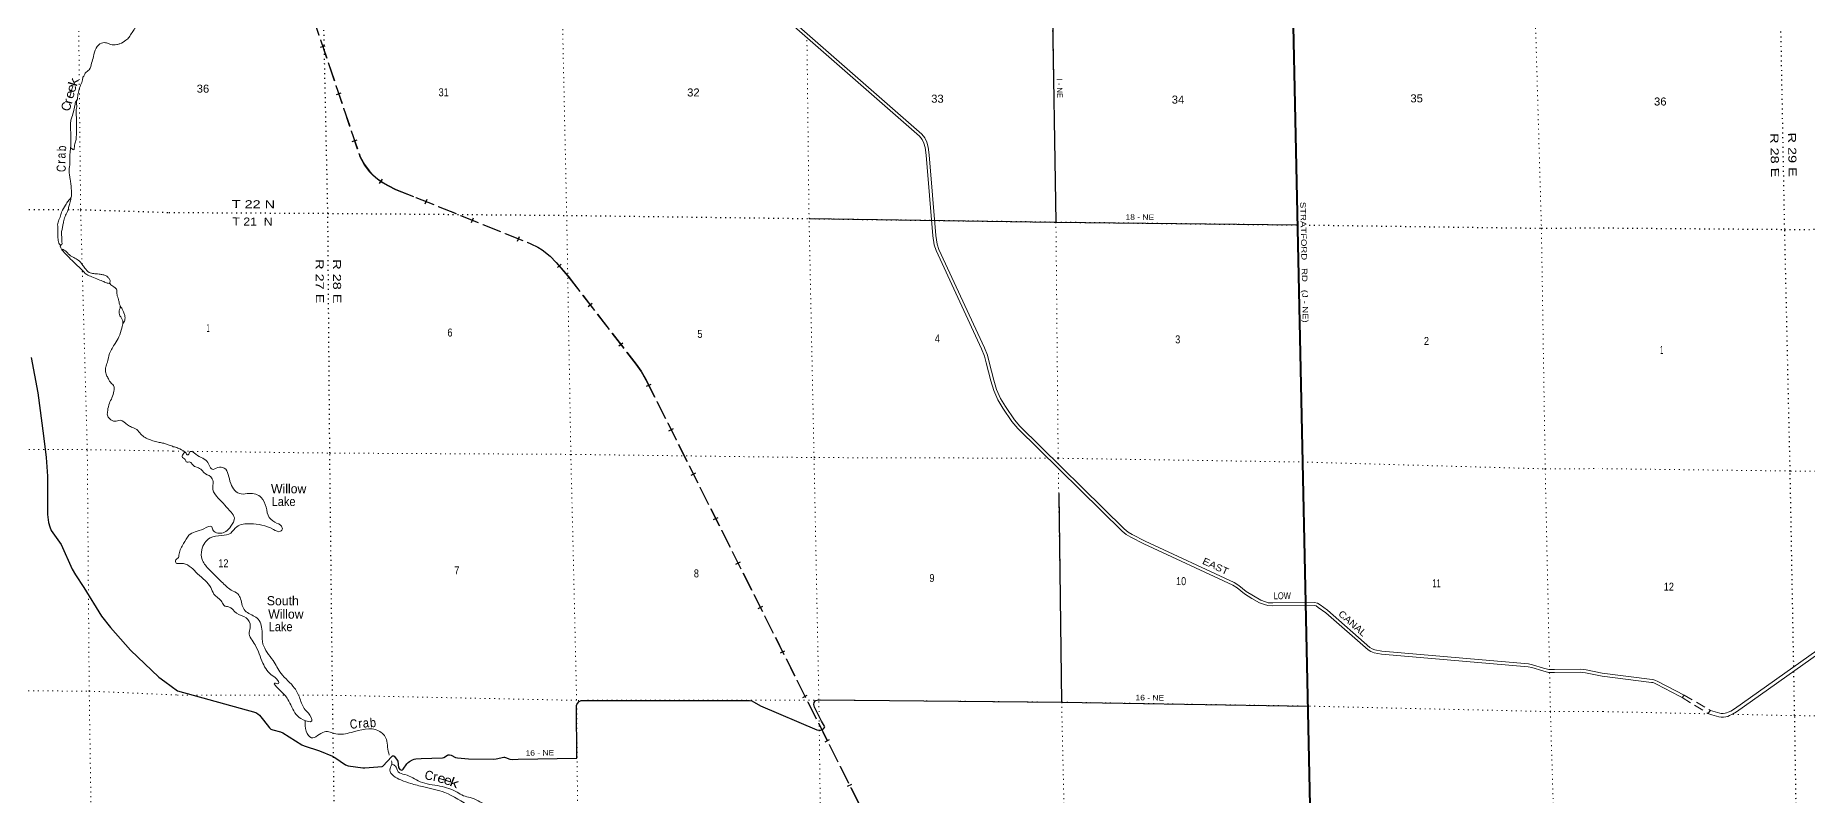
# Model space of a CAD drawing. Header units: feet. Extents: x 248627 to 501257, y -181930 to 5472.
# Drawn here: x 402043 to 440806, y -62704 to -46077 of the extents above; entities that cross this region are included whole.
import ezdxf
from ezdxf.enums import TextEntityAlignment as Align

# ---------------------------------------------------------------- set-up
doc = ezdxf.new("R2010")
doc.units = ezdxf.units.FT
doc.header["$LTSCALE"] = 70
for name, pattern in [('DOTTED', [1.5, 0.3, -1.2]), ('LONG_DASHED', [7.5, 6, -1.5]), ('MEDIUM_DASHED', [4.5, 3, -1.5])]:
    doc.linetypes.add(name, pattern=pattern)
for name, color, linetype, lineweight in [('26', 7, 'Continuous', 40), ('27', 7, 'Continuous', 40), ('29', 7, 'Continuous', 25), ('34', 7, 'Continuous', 25), ('39', 7, 'Continuous', 13), ('41', 7, 'MEDIUM_DASHED', 13), ('6', 7, 'DOTTED', 25), ('63', 7, 'Continuous', 25), ('7', 7, 'DOTTED', 13)]:
    doc.layers.add(name, color=color, linetype=linetype, lineweight=lineweight)
doc.layers.add('30', color=7, linetype='Continuous')

msp = doc.modelspace()

# ---------------------------------------------------------------- linework, layer by layer
at = {"layer": '26'}
msp.add_lwpolyline([(429464.49, -41777.99), (430100.2, -71443.5), (430226.01, -82253.6), (430288.3, -87605.76)], dxfattribs=at)
at = {"layer": '29'}
for p, q in [((424229.69, -41876.71), (424364.84, -50159.89)), ((424429.03, -56094.96), (424489.78, -60661.53))]:
    msp.add_line(p, q, dxfattribs=at)
for points in [[(418964.85, -50081.16), (424342.72, -50159.63), (429645.46, -50222.96)], [(401949.1, -53120.68), (402097, -53898.08), (402219.07, -54837.54), (402277.76, -55309.62), (402303.58, -55720.63), (402303.58, -56556.74), (402324.7, -56732.89), (402355.21, -56829.18), (402388.08, -56904.34), (402604.05, -57214.36), (402848.18, -57749.85), (402918.6, -57876.67), (403101.71, -58153.82), (403486.69, -58783.25), (403683.87, -59027.51)], [(403683.87, -59027.51), (404125.17, -59520.72), (404744.9, -60112.58), (404871.66, -60211.22), (405149.74, -60411.77)], [(405149.74, -60411.77), (406865.37, -60887.02), (406909, -60913.6), (406942.61, -60944.64), (407031.24, -61051.95), (407162.34, -61218.83), (407193.36, -61249.88), (407234.72, -61265.4), (407402.75, -61311.96), (407453.46, -61333.62), (407867.54, -61593.17), (407922.35, -61618.49), (408258.93, -61726.08), (408543.49, -61842.85), (408589.3, -61868.11), (408826.32, -62033.98), (408886.59, -62054.36), (409205.36, -62098.54), (409245.91, -62099.63), (409628.33, -62066.67), (409638.84, -62061.48), (409651.77, -62052.43), (409736.7, -61958.2), (409837.89, -61848.07), (409854.7, -61836.43), (409869.17, -61833.67), (409883.13, -61837.73), (409893.47, -61846.78), (409958.22, -61932.22), (409967.15, -61952.84), (409987.07, -62093.03), (409998.17, -62114.51), (410013.68, -62130.67), (410034.36, -62142.96), (410055.78, -62145.34), (410069.26, -62140.38), (410083.48, -62125.5), (410164.02, -62006.72), (410194.63, -61977.41), (410225.65, -61955.42), (410288.6, -61922.39), (410327.77, -61907.57), (410362.67, -61900.45), (410479.88, -61892.37), (410945.25, -61880.62), (410977.91, -61873.29), (411052.87, -61821.56), (411070.97, -61813.8), (411100.1, -61810.37), (411133.01, -61818.97), (411233.31, -61868.75), (411275.19, -61878.46), (411513.48, -61897.07), (412063.55, -61907.49), (412120.5, -61901.74), (412291.06, -61867.44), (412304.04, -61865.53), (412322.14, -61868.12), (412422.19, -61909.73), (412466.9, -61914.68), (412601.49, -61905.83), (413886.85, -61888.59), (413878.18, -60734.9), (413893.85, -60695.02), (413935.21, -60648.46), (413976.57, -60627.77), (414028.27, -60622.59), (414129.57, -60622.51), (417663.49, -60622.84), (417709.41, -60632.94), (417903.71, -60739.57), (419134.85, -61269), (419175.13, -61277.04), (419213.91, -61274.46), (419250.1, -61261.52), (419277.79, -61242.96), (419301.8, -61217.55), (419306.97, -61199.44), (419301.73, -61182.68), (419238.86, -61080.13), (419084.5, -60772.52), (419069.15, -60713.13), (419078.04, -60668), (419089.83, -60643.29), (419108.1, -60627.82), (419144.11, -60614.83), (419218.84, -60611.81), (424489.69, -60661.53), (429870.99, -60747.28)]]:
    msp.add_lwpolyline(points, dxfattribs=at)
at = {"layer": '34', "linetype": 'LONG_DASHED', "lineweight": 13}
msp.add_lwpolyline([(406930.64, -42197.87), (409140.97, -48733.94), (409235.19, -48905.57), (409343.83, -49051.65), (409428.72, -49139.97), (409523.78, -49218.11), (409635.83, -49299.64), (409752.9, -49366.33), (409921.03, -49452.51), (410365.11, -49624.99), (412876.31, -50637.26), (413027.71, -50709.46), (413126.17, -50770.61), (413298.9, -50908.76), (413431.75, -51045.78), (413690.85, -51345.16), (415177.7, -53269.89), (415285.55, -53420.39), (415397.15, -53614.57), (432450.34, -87563.56)], dxfattribs=at)
at = {"layer": '39'}
for points in [[(415964.17, -43532.09), (421383.44, -48282.09), (421438.13, -48351.26), (421478.18, -48435.92), (421504.28, -48531.51), (421527.98, -48697.48), (421672.87, -50461.01), (421701.35, -50661.14), (421742.69, -50785.09), (422740, -52934.52), (422802.36, -53092.17), (422840.88, -53238.12), (422942.02, -53634.59), (423004.73, -53843.66), (423094.49, -54048.23), (423206.12, -54232.06), (423403.02, -54523.67), (423530.59, -54672.15), (425813.69, -56920.78), (425904.08, -56996.94), (426001.8, -57053.54), (426290.1, -57200.57), (428234.06, -58103.3), (428327.99, -58163.65), (428488.08, -58291.12), (428649.62, -58392.45), (428818.78, -58487.04), (428926.64, -58526.77), (428997.33, -58549.94), (429108.4, -58555.86), (430013.53, -58550.09), (430059.94, -58557.09), (430104.22, -58587.89), (430267.91, -58703.61), (431194.88, -59517.61), (431255.96, -59552.56), (431323.95, -59580.89), (431487.79, -59610.34), (434692.66, -59885.17), (434774.66, -59904.34), (435014.73, -59977.41), (435140.85, -60010.67), (435273.32, -60011.04), (435831.01, -60006.72), (435950.7, -60019.6), (436316.41, -60093.58)], [(416007.91, -43483.24), (421431.16, -48236.73), (421494.2, -48316.46), (421539.92, -48413.09), (421568.61, -48518.19), (421593.17, -48690.15), (421738.06, -50453.7), (421765.43, -50646.03), (421803.72, -50760.84), (422800.28, -52908.64), (422864.76, -53071.67), (422904.35, -53221.65), (423005.22, -53617.06), (423066.38, -53820.98), (423152.79, -54017.91), (423261.35, -54196.68), (423455.23, -54483.82), (423578.55, -54627.35), (425857.89, -56872.28), (425941.93, -56943.09), (426033.15, -56995.92), (426318.81, -57141.61), (428265.74, -58045.72), (428366.23, -58110.28), (428526.04, -58237.53), (428683.06, -58336.03), (428846.28, -58427.29), (428948.19, -58464.83), (429009.5, -58484.93), (429109.94, -58490.28), (430018.24, -58484.49), (430084.83, -58494.53), (430141.87, -58534.21), (430308.58, -58652.06), (431233.18, -59463.98), (431284.97, -59493.61), (431342.58, -59517.62), (431496.41, -59545.27), (434702.98, -59820.24), (434791.69, -59840.98), (435032.64, -59914.32), (435149.44, -59945.12), (435273.16, -59945.47), (435834.28, -59941.12), (435960.73, -59954.73), (436315.11, -60026.42)], [(438625.31, -60906.35), (438686.08, -60844.11), (438887.7, -60904.08), (438919.64, -60910.36), (438960.49, -60907.96), (439006.15, -60901.94), (439036.19, -60894.73), (439069.83, -60881.51), (439125.1, -60855.06), (439208.05, -60807.87), (441005.52, -59532.49)], [(438625.31, -60906.35), (438709.58, -60934.56), (438868.54, -60981.84), (438914.18, -60990.82), (438968.07, -60987.65), (439020.75, -60980.71), (439060.27, -60971.22), (439101.77, -60954.91), (439162.19, -60926), (439251.08, -60875.43), (441054.25, -59596.01)], [(436315.11, -60026.42), (437406.36, -60163.48), (437439.96, -60170.39), (437466.39, -60180), (437527.43, -60208.3), (438103.5, -60505.14), (438065.98, -60561.86)], [(436316.41, -60093.58), (437395.59, -60228.63), (437421.95, -60234.05), (437441.19, -60241.05), (437498.43, -60267.58), (438007.88, -60530.1), (438065.98, -60561.86)]]:
    msp.add_lwpolyline(points, dxfattribs=at)
for points in [[(404866.51, -44593.77), (404779.46, -44636.81), (404686.11, -44700.63), (404633.27, -44785.97), (404616.87, -44890.88), (404626.58, -44995.39), (404678.08, -45077.12), (404675.93, -45193.88), (404658.73, -45248.49), (404599.71, -45323.86), (404488.46, -45398.02), (404407.09, -45457.64), (404328.41, -45559.48), (404282.07, -45674.91), (404269.76, -45783.78), (404217.75, -45921.43), (404155, -46014.98), (404092.34, -46114.56), (404023.15, -46182.04), (403889.85, -46258.55), (403823.87, -46275.67), (403689.32, -46273.71), (403598.44, -46240.89), (403490.08, -46244.56), (403367.4, -46357.14), (403312.05, -46537.12), (403270.24, -46684.68), (403218.3, -46826.36), (403133.24, -46906.16), (403098.11, -46969.09), (403090.21, -46977.26), (403073.3, -47049.97), (403030.94, -47163.33), (402988.75, -47286.75), (402975.69, -47349.34), (402964.94, -47430.01), (402959.59, -47472.36), (402932.16, -47515.04), (402905.57, -47610.05), (402875.68, -47749.38), (402826, -47907.12), (402807.54, -48008.04), (402811.86, -48152.88), (402818.48, -48315.8), (402815.39, -48499), (402799.67, -48646.16), (402797.39, -48754.88), (402795.24, -48871.64), (402779.69, -49028.86), (402800.97, -49229.8), (402818.67, -49332.17), (402828.79, -49462.84), (402834.29, -49555.33), (402819.48, -49634.05), (402797.23, -49749.11), (402768.57, -49840.12), (402741.85, -49927.07), (402691.46, -50040.55), (402659.17, -50155.77), (402638.48, -50242.63), (402623.74, -50325.37), (402610.94, -50404.06), (402618.54, -50502.56), (402622.09, -50599.12), (402616.94, -50653.54), (402599.03, -50663.87), (402653.44, -50801.91), (402724.95, -50879.3), (402843.3, -50998.24), (402935.11, -51089.41), (403051.26, -51196.31), (403163.46, -51307.3), (403274.67, -51355.9), (403418.18, -51416.09), (403537.38, -51462.56), (403614.21, -51495.6), (403652.47, -51503.06), (403735.77, -51564.17), (403819.13, -51629.31), (403824.59, -51719.79), (403850.42, -51828.08), (403871.71, -51904.23), (403884.62, -51958.37), (403899.45, -52006.45), (403882.44, -52073.13), (403878.13, -52179.86), (403940.15, -52291.62), (403955.23, -52355.79), (403935.08, -52476.86), (403869.89, -52669.06), (403787.87, -52813.21), (403664.95, -53036.49), (403615.78, -53226.43), (403581.33, -53331.61), (403572.54, -53410.24), (403598.21, -53508.47), (403637.6, -53586.35)], [(402957.97, -47478.24), (402942.26, -47518.91), (402945.69, -47607.42), (402933.5, -47724.34), (402939.77, -47865.12), (402941.93, -47999.94), (402943.98, -48128.71), (402943.17, -48203.19), (402936.43, -48283.8), (402925.89, -48378.56), (402899.37, -48477.58), (402872.84, -48576.61), (402842.41, -48556.95), (402811.14, -48528.43)], [(402820.08, -49631.55), (402756.28, -49699.43), (402703.47, -49786.78), (402614.37, -49941.61), (402581.57, -50051.92), (402557.72, -50111.55), (402527.91, -50218.88), (402533.87, -50284.47), (402531.84, -50479.74), (402538.73, -50533.98), (402570.64, -50646.2), (402593.17, -50674.03)], [(402629.83, -50749.7), (402672.33, -50771.19), (402764.08, -50858.33), (402827.07, -50905.67), (402932.38, -50962.42), (402979.03, -50991.89), (403066.92, -51089.16), (403124.38, -51166.77), (403214.21, -51259.98), (403268.73, -51279.27), (403367.31, -51291.85), (403439.7, -51298.79), (403518.21, -51311.67), (403588.82, -51332.72), (403643.85, -51384.21), (403674.86, -51440.08), (403659.34, -51508.33)], [(403901.63, -52002), (403920.15, -52029.89), (403953.33, -52095.8), (403978.22, -52145.73), (403999.58, -52225.91), (404000.45, -52280.24), (403987.14, -52326.73), (403967.64, -52363.26), (403947.79, -52377.65)], [(403637.6, -53586.35), (403701.43, -53686), (403758.64, -53747.52), (403760.37, -53856.17), (403716.59, -54005.78), (403660.21, -54121.36), (403622.61, -54280.94), (403618.23, -54383.65), (403663.61, -54459.43), (403780.96, -54515.99), (403897.1, -54496.1), (404057.31, -54596.28), (404142.39, -54643.28), (404257.7, -54697.86), (404345.62, -54797.14), (404441.19, -54872.15), (404544.33, -54918.87), (404671.5, -54961.2), (404776.26, -54983.74), (404872.96, -55004.39), (404943.67, -55031.49), (405042.57, -55064.18), (405055.12, -55073.39)], [(405319.42, -55190.88), (405157.29, -55101.71), (405054.76, -55073.13)], [(407330.15, -56754.5), (407157.23, -56620.6), (407088.37, -56397.85), (406981.27, -56185.32), (406719.96, -56093.98), (406540.43, -56106.78), (406314.08, -55878.66), (406171.41, -55541.7), (406032.01, -55530.22), (405905.19, -55564.91), (405870.55, -55532.9), (405814.9, -55418.61), (405550.66, -55236.86), (405430.98, -55179.09), (405403.05, -55211.36), (405401.27, -55235.47), (405363.04, -55247.69), (405318.07, -55191.62), (405288.05, -55217.86), (405250.45, -55292.36), (405319.72, -55356.37), (405342.41, -55404.5), (405429.25, -55408.16), (405476.22, -55462.21), (405583.86, -55528.07), (405677.24, -55579.92), (405724.25, -55638), (405878.61, -55731.79), (405928.08, -55834.06), (405923.76, -56006.87), (406040.71, -56195.26), (406322.42, -56507.53), (406394.29, -56629.8), (406317.41, -56812.97), (406207.54, -56927.95), (405973.54, -56942.99), (405912.22, -56866.89), (405897.68, -56826.77), (405726.51, -56867.67), (405398.91, -57009.68), (405283.68, -57193), (405185.01, -57418.46), (405157.7, -57513.01), (405111.6, -57545.35), (405109.76, -57583.37), (405120.44, -57621.66)], [(405120.44, -57621.66), (405152.2, -57627.53), (405282.02, -57631.04), (405591.1, -57854.79), (405878.73, -58154.98), (405946.76, -58295.35), (406122.1, -58469.43), (406183.55, -58557.58), (406268.49, -58573.3), (406439.47, -58715.25), (406650.43, -58816.84), (406743.1, -58999.3), (406718.23, -59136.04), (406846.12, -59408.77), (407015.66, -59807.91), (407222.27, -60080.31), (407346.47, -60186.29), (407361.26, -60252.53), (407272.37, -60244.86), (407360.44, -60371.08), (407566.63, -60601.29), (407743.53, -60930.08), (407902.14, -61045.96), (408086.07, -61069.3), (408075.23, -60995), (407940.33, -60828.79), (407826.83, -60582.13), (407709.48, -60353.56), (407415.56, -60031.28), (407239.1, -59746.7), (407019.53, -59389.96), (407000.96, -59148.93), (406915.15, -58845.88), (406679.55, -58702.19), (406628.69, -58662.22), (406529.19, -58403.44), (406473.64, -58299.19), (406325.39, -58209.38), (406115.66, -58029.42), (405817.99, -57735.3), (405686.81, -57536.92), (405680.7, -57329.99), (405863.79, -57070.03), (406117.6, -57016.74), (406314.87, -56961.66), (406444.68, -56822.48), (406742.81, -56760.96), (407246.65, -56881.43), (407406.53, -56922.96), (407444.32, -56866.54), (407411.34, -56798.37), (407346.28, -56752.42)], [(407943.17, -61068.91), (407967.26, -61298.85), (408077.67, -61439.04), (408365.03, -61309.25), (408615.78, -61354.42), (408948.53, -61322.9), (409547.68, -61286.25), (409721.15, -61474.4), (409745.07, -61645.09), (409780.9, -61820.62)], [(409839.66, -62018.42), (409796.53, -62145.19), (410036.91, -62363.2), (410251.64, -62438.66), (410535.01, -62515.84), (410996.48, -62638.49), (411562.69, -62939.54), (411897.66, -63129.03), (412062.56, -63467.91), (412120.18, -63779.11), (412207.97, -64078.12), (412412.57, -64350.53), (412533.8, -64362.09), (412535.25, -64305.82), (412463.92, -64237.8), (412399.97, -64101.44), (412378.17, -63940.78), (412288.2, -63826.63), (412232.05, -63662.1), (412219.78, -63445.15), (412057.15, -63130.37), (411877.42, -62922.15), (411552.7, -62748.7), (411406.95, -62707.11), (411266.9, -62631.34), (410890.09, -62496.28), (410457.16, -62401.63), (410124.53, -62244.28), (409976.99, -62184.88), (409915.87, -62057.48), (409839.66, -62018.42)], [(409830.56, -61945.75), (409839.42, -61994.31), (409839.66, -62018.42)]]:
    msp.add_spline(points, degree=3, dxfattribs=at)
at = {"layer": '41'}
for p, q in [((438065.98, -60561.86), (438625.31, -60906.35)), ((438103.5, -60505.14), (438686.08, -60844.11))]:
    msp.add_line(p, q, dxfattribs=at)
at = {"layer": '6'}
for points in [[(440504.01, -59880.09), (440425.47, -55605.12), (440305.82, -50319.45), (440205.86, -44999.38), (440132.18, -41570.25)], [(408943.41, -81705.08), (408826.89, -76336.77), (408719.11, -71034.72), (408619.73, -65764.78), (408542.71, -60510.83), (408481.4, -55212.61), (408438.8, -49968.56), (408324.7, -44640.41), (408268.09, -42170.2)], [(373809.75, -50264.66), (376422.38, -50194.36), (381754.66, -50048.08), (387089.27, -49921.88), (392377.02, -49878.93), (397699.7, -49885.75), (402628.53, -49886.37)], [(402756.93, -49886.38), (403030.32, -49886.42), (404962.62, -49948.75)], [(404962.62, -49948.75), (408438.8, -49968.56), (413663.34, -50013.12), (418970.9, -50083.45), (424364.84, -50159.89), (429645.46, -50222.96), (429672.02, -50223.16)], [(429902.36, -50224.93), (434984.41, -50294.08), (436127.52, -50285.7)], [(436127.52, -50285.7), (440305.82, -50319.45), (445646.14, -50311.46), (450954.89, -50352.08), (456210.98, -50357.13), (461438.97, -50364.51), (466795.39, -50358.34), (467289.02, -50333.84)], [(440688.81, -71767.25), (440681.02, -71511.3), (440609.31, -66245.45), (440523.77, -60955.36), (440506.05, -59990.74)]]:
    msp.add_lwpolyline(points, dxfattribs=at)
at = {"layer": '63'}
for p, q in [((408277.12, -46337.13), (408381.9, -46301.69)), ((408625.61, -47367.64), (408730.39, -47332.2)), ((408974.1, -48398.15), (409078.88, -48362.71)), ((409569.18, -49313.6), (409634.26, -49224.16)), ((410570.77, -49762.34), (410612.12, -49659.75)), ((411579.72, -50169.05), (411621.07, -50066.46)), ((412588.67, -50575.76), (412630.02, -50473.17)), ((413460.57, -51156.25), (413544.21, -51083.87)), ((414136.47, -52004.63), (414224.01, -51937.01)), ((414801.51, -52865.51), (414889.04, -52797.89)), ((415409.81, -53752.27), (415508.65, -53702.62)), ((415898.1, -54724.36), (415996.94, -54674.71)), ((416386.4, -55696.45), (416485.24, -55646.8)), ((416874.7, -56668.54), (416973.54, -56618.89)), ((417363, -57640.63), (417461.84, -57590.98)), ((417851.3, -58612.72), (417950.14, -58563.07)), ((418339.6, -59584.81), (418438.44, -59535.16)), ((418827.9, -60556.9), (418926.74, -60507.25)), ((419316.19, -61528.99), (419415.04, -61479.34)), ((419804.49, -62501.08), (419903.33, -62451.43))]:
    msp.add_line(p, q, dxfattribs=at)
at = {"layer": '63', "linetype": 'LONG_DASHED'}
msp.add_lwpolyline([(406931.14, -42196.45), (409144.74, -48732.28), (409238.65, -48903.35), (409346.97, -49049), (409431.51, -49136.96), (409526.29, -49214.87), (409638.06, -49296.19), (409754.85, -49362.72), (409922.71, -49448.76), (410366.62, -49621.18), (412877.96, -50633.5), (413029.68, -50705.86), (413128.54, -50767.26), (413301.66, -50905.72), (413434.77, -51043.01), (413694.02, -51342.56), (415180.99, -53267.44), (415289, -53418.17), (415400.76, -53612.63), (432450.85, -87564.16)], dxfattribs=at)
at = {"layer": '7'}
for p, q in [((407478.01, -60509.03), (405151.41, -60505.1)), ((436331.31, -60867.32), (438642.1, -60915.85))]:
    msp.add_line(p, q, dxfattribs=at)
for points in [[(430288.3, -87605.76), (430222.92, -81988.4), (430159.27, -76695.23), (430093.03, -71351.62), (429982.85, -66058.45), (429875.9, -60791.74), (429756.01, -55403.65), (429645.46, -50222.96), (429528.64, -44915.83), (429464.49, -41777.99)], [(434774.57, -41676.62), (434829.97, -44968.11), (434984.41, -50294.08), (435067.59, -55558.05), (435161.61, -59941.06)], [(424229.69, -41876.71), (424274.96, -44916.94), (424364.84, -50159.89), (424414.18, -55325.58), (424415.96, -55450.97)], [(403063.53, -51079), (403030.32, -49886.42), (402975.71, -44588.03), (402944.25, -42266.19)], [(413532.13, -42259.99), (413550.23, -44783.43), (413663.34, -50013.12), (413754.22, -55240.89), (413880.53, -60592.34), (413925.57, -65865.26), (414057.43, -71153.15), (413979.09, -72384.75)], [(419381.77, -71265.47), (419381.31, -71239.49), (419249.08, -65915.44), (419179.14, -60611.53), (419073.89, -55311.18), (418964.9, -50089.5), (418917.48, -46123.35)], [(403588.35, -81769.84), (403504.86, -76423.59), (403407.72, -71101.7), (403300.63, -65786), (403218.83, -60419.59), (403176.52, -55137.11), (403067.04, -51205.09)], [(405055.98, -55168.75), (403176.52, -55137.11), (397737.35, -55128.05), (392440.77, -55120.83), (387099.07, -55180.71), (381802.96, -55328.45), (376490.75, -55474.43), (373896.44, -55536.94)], [(405055.98, -55168.75), (408481.4, -55212.61), (413754.22, -55240.89), (419073.89, -55311.18), (424192.04, -55324.98)], [(424286.25, -55325.24), (424414.18, -55325.58), (429756.01, -55408.45), (435067.59, -55558.05), (436228.95, -55552.5)], [(424417.32, -55546.94), (424489.78, -60661.53), (424611.2, -65991.57), (424739.19, -71295.55), (424841.43, -76587.17), (424951.19, -81947.88), (424941.7, -87706.55)], [(467401.79, -55798.28), (466921.35, -55761.3), (461551.49, -55728.66), (456280.66, -55665.49), (451191.52, -55676.59), (445806.16, -55612.74), (440425.47, -55605.12), (436228.95, -55552.5)], [(435163.18, -60014.06), (435181.5, -60868.11), (435339.08, -66103.64), (435390.16, -71463.41), (435502.83, -76725.99), (435650.83, -82062.08)], [(373983.48, -60800.83), (376565.37, -60768.49), (381839.05, -60598.95), (387113.25, -60461.61), (392512.83, -60380.71), (397895.86, -60394.66), (403218.83, -60419.59), (405151.41, -60505.1)], [(436331.31, -60867.32), (435181.5, -60868.11), (429870.99, -60747.28), (424489.78, -60661.53), (419181.54, -60613.93), (413880.53, -60621.16), (408542.71, -60510.83), (407800.56, -60509.58)], [(439173.05, -60927), (440523.77, -60955.36), (445906.65, -60979.04), (446561.44, -60988.99)]]:
    msp.add_lwpolyline(points, dxfattribs=at)

# ---------------------------------------------------------------- texts
at = {"layer": '27', "width": 1.3}
msp.add_text('STRATFORD   RD   (J - NE)', height=120, rotation=271.228, dxfattribs=at).set_placement((429709.49, -49719.49))
at = {"layer": '30'}
msp.add_text('I - NE', height=120, rotation=270.935, dxfattribs=at).set_placement((424387.12, -47235.08), align=Align.CENTER)
at = {"layer": '30', "width": 1.15}
for s, rotation, p in [('18 - NE', 359.316, (426199.85, -50111.81)), ('16 - NE', 359.087, (426418.4, -60622.25)), ('16 - NE', 0.768, (413076.6, -61829.45))]:
    msp.add_text(s, height=120, rotation=rotation, dxfattribs=at).set_placement(p, align=Align.CENTER)
at = {"layer": '41'}
for s, height, rotation, width, p in [('e', 200, 72.311, 1.15, (402858.67, -47479.59)), ('k', 200, 72.565, 1.3, (402943.68, -47206.9)), ('e', 200, 72.027, 1.15, (402896.41, -47341.97)), ('r', 200, 76.764, 1.15, (402836.88, -47590.68)), ('b', 200, 89.283, 0.8, (402713.8, -48609.14)), ('a', 200, 88.049, 0.85, (402698.62, -48772.05)), ('C', 200, 85.511, 0.8, (402699.01, -49071.94)), ('EAST', 150, 335.091, 1.15, (427553.07, -57628.05)), ('LOW', 150, 0.365, 0.8, (429126.46, -58409.41)), ('CANAL', 150, 318.713, 1.1, (430527.21, -58751.59))]:
    msp.add_text(s, height=height, rotation=rotation, dxfattribs=dict(at, width=width)).set_placement(p)
for s, rotation, p in [('C', 73.977, (402785.51, -47751.94)), ('r', 88.851, (402698.45, -48890.04))]:
    msp.add_text(s, height=200, rotation=rotation, dxfattribs=at).set_placement(p)
for s, p in [('Willow', (407195.54, -56092.23)), ('South', (407103.86, -58541.82)), ('Willow', (407134.42, -58834.02))]:
    msp.add_text(s, height=200, dxfattribs=at).set_placement(p)
at = {"layer": '41', "width": 0.9}
for p in [(407209.13, -56370.82), (407144.61, -59109.21)]:
    msp.add_text('Lake', height=200, dxfattribs=at).set_placement(p)
at = {"layer": '41'}
for s, rotation, width, p in [('C', 5.165, 0.85, (409010.18, -61237)), ('a', 4.383, 0.9, (409277.46, -61212.98)), ('b', 4.774, 0.9, (409432.6, -61207.55)), ('C', 348, 0.95, (410631.59, -62360.08)), ('r', 350.637, 1.05, (410775.22, -62388.8)), ('e', 342.332, 1.15, (410898.08, -62420.38)), ('e', 341.816, 1.15, (411037.95, -62463.52)), ('k', 338.746, 1.4, (411171.94, -62514.41))]:
    msp.add_text(s, height=200, rotation=rotation, dxfattribs=dict(at, width=width)).set_placement(p, align=Align.CENTER)
msp.add_text('r', height=200, rotation=5.165, dxfattribs=at).set_placement((409155.13, -61223.38), align=Align.CENTER)
at = {"layer": '6'}
for s, rotation, width, p in [('R 28 E', 271.076, 1.35, (439991.26, -48216.49)), ('R 29 E', 271.076, 1.35, (440376.16, -48204.46)), ('T 22 N', 359.673, 1.35, (406336.77, -49854.16)), ('T 21  N', 359.673, 1.15, (406349.24, -50234.18)), ('R 27 E', 270.465, 1.35, (408170.39, -50972.34)), ('R 28 E', 270.465, 1.35, (408549.08, -50974.35))]:
    msp.add_text(s, height=175, rotation=rotation, dxfattribs=dict(at, width=width)).set_placement(p)
at = {"layer": '7'}
for s, width, p in [('36', 1.05, (405569.87, -47329.01)), ('31', 0.85, (410861.02, -47408.29)), ('32', 1.05, (416297.7, -47412.18)), ('33', 1.05, (421636.2, -47548.69)), ('34', 1.05, (426898.14, -47568.49)), ('35', 1.05, (432118.63, -47541.23)), ('36', 1.05, (437447.85, -47609.94)), ('1', 0.4, (405786.94, -52562.43)), ('6', 0.85, (411054.27, -52663.72)), ('5', 0.85, (416522.74, -52693.47)), ('4', 0.85, (421716.02, -52792.88)), ('3', 0.85, (426973.86, -52813)), ('2', 0.85, (432414.19, -52848.53)), ('1', 0.4, (437581.98, -53042.3)), ('12', 0.85, (406043.55, -57711.01)), ('7', 0.85, (411204.85, -57868.36)), ('8', 0.85, (416444.83, -57932.09)), ('9', 0.85, (421597.55, -58032.62)), ('10', 0.85, (426992.64, -58101.31)), ('11', 0.65, (432599.45, -58145.74)), ('12', 0.85, (437661.09, -58222.59))]:
    msp.add_text(s, height=175, dxfattribs=dict(at, width=width)).set_placement(p)

doc.saveas('drawing.dxf')
